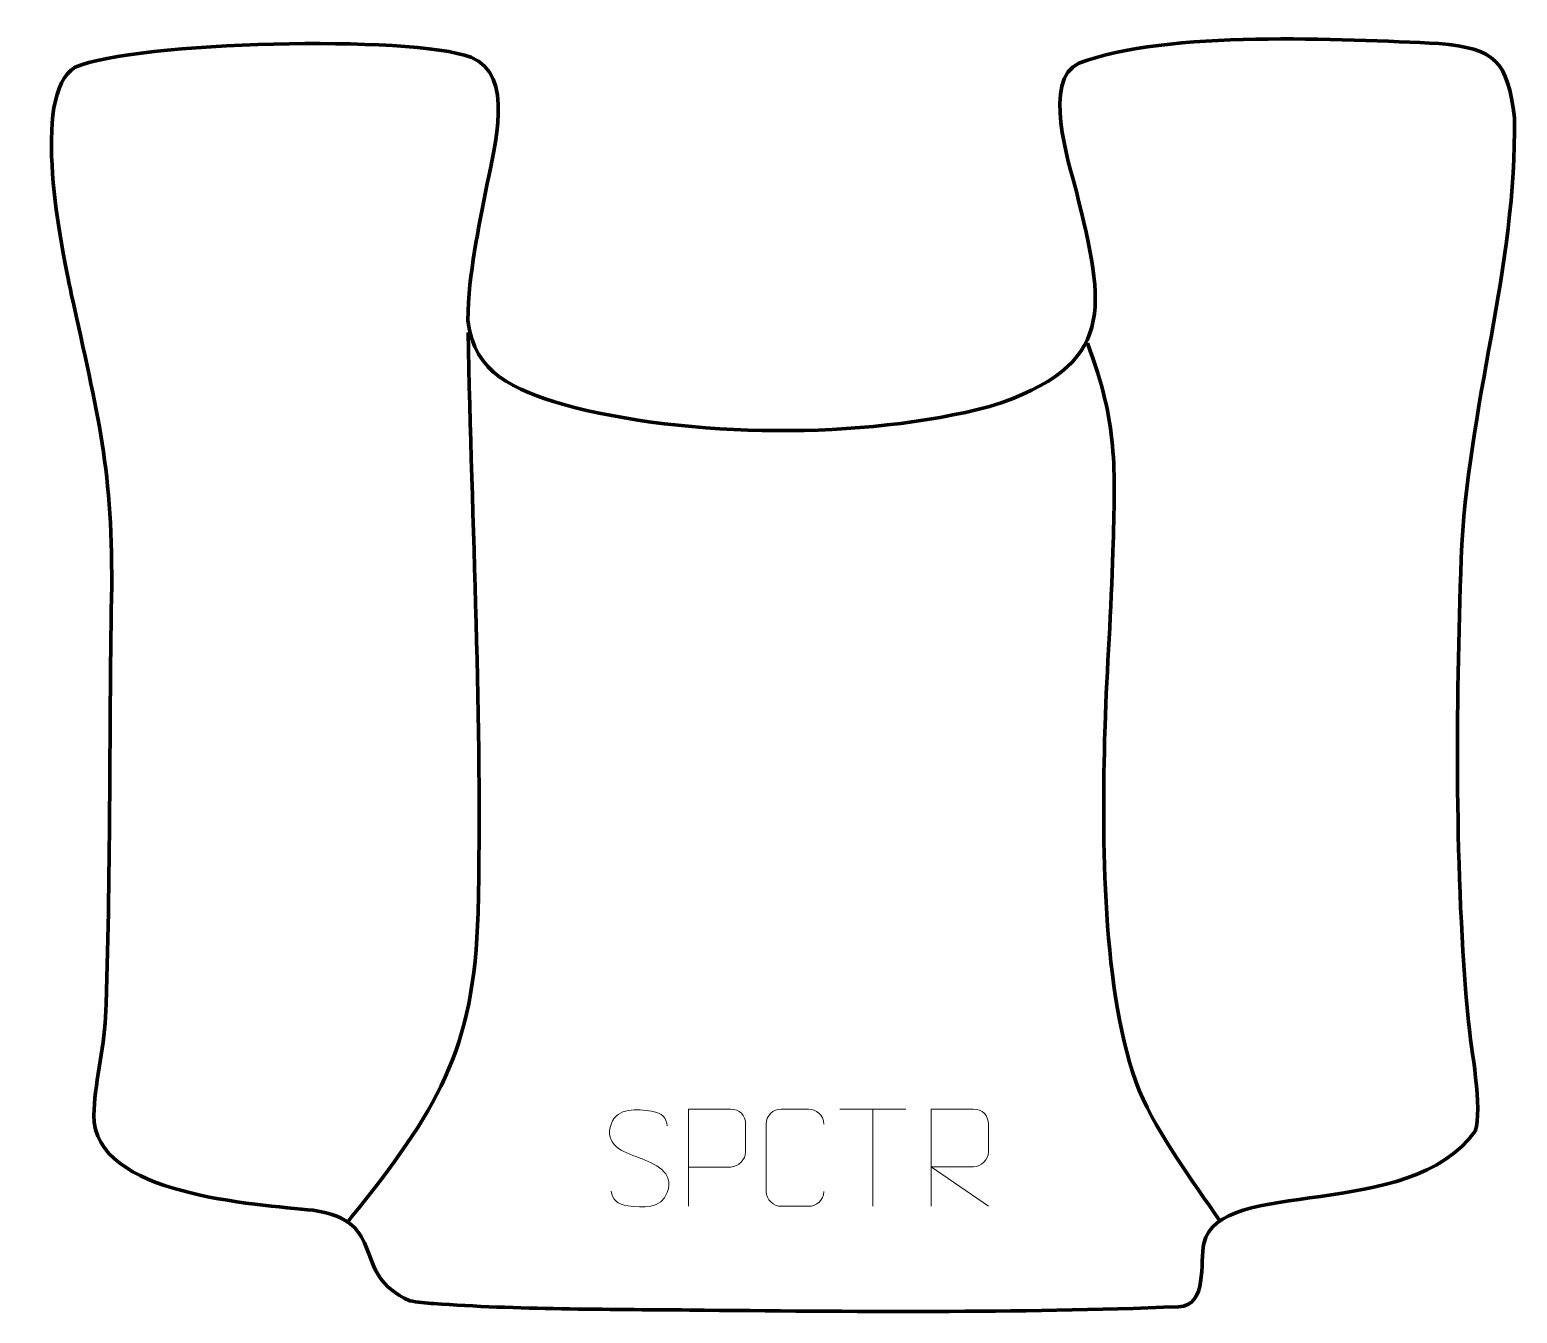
# Model space of a CAD drawing. Header units: millimetres. Extents: x -436 to -54, y 354 to 683.
import ezdxf

# ---------------------------------------------------------------- set-up
doc = ezdxf.new("R2010")
doc.units = ezdxf.units.MM
doc.header["$MEASUREMENT"] = 0
doc.layers.add('layer 2', color=7, linetype='Continuous')
doc.layers.add('layer 3', color=7, linetype='Continuous')

msp = doc.modelspace()

# ---------------------------------------------------------------- linework, layer by layer
at = {"layer": 'layer 2', "color": 140, "lineweight": 158}
for points, knots in [([(-323.9029, 605.6102), (-322.9794, 556.333), (-320.1403, 505.6905), (-321.3471, 456.5563), (-321.3471, 456.5563), (-322.22, 421.0148), (-332.1664, 405.5181), (-353.713, 378.5488), (-353.713, 378.5488), (-353.713, 378.5488), (-354.8169, 377.1707), (-354.8169, 377.1707)], [0, 0, 0, 0, 0.25, 0.25, 0.25, 0.25, 0.5, 0.5, 0.5, 0.5, 1, 1, 1, 1]), ([(-164.8088, 602.8112), (-157.0217, 581.9088), (-157.6891, 571.3279), (-158.2835, 549.3465), (-158.2835, 549.3465), (-158.6878, 534.3931), (-159.8347, 519.4617), (-160.3212, 504.4994), (-160.3212, 504.4994), (-160.3212, 504.4994), (-160.3636, 503.0276), (-160.3636, 503.0276), (-160.3636, 503.0276), (-161.0709, 476.588), (-161.2552, 435.4503), (-151.5492, 410.8965), (-151.5492, 410.8965), (-146.4344, 399.1628), (-138.0622, 388.0254), (-130.8442, 377.454)], [0, 0, 0, 0, 0.16666667, 0.16666667, 0.16666667, 0.16666667, 0.33333333, 0.33333333, 0.33333333, 0.33333333, 0.5, 0.5, 0.5, 0.5, 0.66666667, 0.66666667, 0.66666667, 0.66666667, 1, 1, 1, 1])]:
    msp.add_open_spline(points, degree=3, knots=knots, dxfattribs=at)
at = {"layer": 'layer 3', "color": 242, "lineweight": 158}
msp.add_open_spline([(-323.9701, 608.7006), (-322.357, 594.7884), (-311.7772, 590.9494), (-299.6812, 587.1323), (-299.6812, 587.1323), (-267.2117, 578.3401), (-222.4912, 578.0854), (-189.9463, 586.5473), (-189.9463, 586.5473), (-156.9697, 597.1281), (-160.3777, 612.0597), (-167.6744, 641.7913), (-167.6744, 641.7913), (-169.6437, 649.2546), (-176.5466, 670.4988), (-167.0143, 674.7309), (-167.0143, 674.7309), (-144.4531, 683.3225), (-99.4205, 680.8887), (-74.6007, 679.798), (-74.6007, 679.798), (-60.0671, 678.4953), (-56.9501, 675.3267), (-55.189, 660.6917), (-55.189, 660.6917), (-54.4525, 622.6393), (-67.3621, 586.2459), (-68.8393, 547.5072), (-68.8393, 547.5072), (-70.1632, 509.0462), (-70.5965, 466.8387), (-66.9909, 428.5861), (-66.9909, 428.5861), (-66.3344, 422.0928), (-63.2945, 406.1088), (-65.27, 400.4633), (-65.27, 400.4633), (-82.1785, 376.8777), (-131.1279, 389.0309), (-134.9165, 371.6756), (-134.9165, 371.6756), (-135.9918, 366.75), (-133.9093, 355.7077), (-141.4568, 355.401), (-141.4568, 355.401), (-182.743, 353.7229), (-225.7124, 354.1441), (-267.0565, 354.5403), (-267.0565, 354.5403), (-288.2591, 354.7435), (-311.6044, 354.6716), (-332.6855, 356.2012), (-332.6855, 356.2012), (-334.5382, 356.3356), (-337.0709, 356.4929), (-338.8658, 356.9433), (-338.8658, 356.9433), (-354.6815, 363.8621), (-343.9522, 377.3399), (-363.7126, 380.1703), (-363.7126, 380.1703), (-378.3044, 381.7306), (-420.175, 383.899), (-419.994, 404.5555), (-419.994, 404.5555), (-419.9273, 412.1619), (-417.3799, 421.2654), (-416.9951, 429.7988), (-416.9951, 429.7988), (-415.6154, 465.4353), (-416.126, 501.6496), (-415.4595, 537.4291), (-415.4595, 537.4291), (-414.9297, 570.3344), (-418.9893, 584.206), (-425.7954, 615.5489), (-425.7954, 615.5489), (-428.2626, 627.0537), (-436.4653, 666.6942), (-424.8342, 673.7019), (-424.8342, 673.7019), (-409.2574, 680.3324), (-338.448, 682.0499), (-323.1864, 676.2673), (-323.1864, 676.2673), (-311.7714, 671.9419), (-317.2068, 653.0153), (-318.9695, 643.8726), (-318.9695, 643.8726), (-321.3218, 631.6715), (-323.6962, 621.2778), (-323.9701, 608.7006)], degree=3, knots=[0, 0, 0, 0, 0.04166667, 0.04166667, 0.04166667, 0.04166667, 0.08333333, 0.08333333, 0.08333333, 0.08333333, 0.125, 0.125, 0.125, 0.125, 0.16666667, 0.16666667, 0.16666667, 0.16666667, 0.20833333, 0.20833333, 0.20833333, 0.20833333, 0.25, 0.25, 0.25, 0.25, 0.29166667, 0.29166667, 0.29166667, 0.29166667, 0.33333333, 0.33333333, 0.33333333, 0.33333333, 0.375, 0.375, 0.375, 0.375, 0.41666667, 0.41666667, 0.41666667, 0.41666667, 0.45833333, 0.45833333, 0.45833333, 0.45833333, 0.5, 0.5, 0.5, 0.5, 0.54166667, 0.54166667, 0.54166667, 0.54166667, 0.58333333, 0.58333333, 0.58333333, 0.58333333, 0.625, 0.625, 0.625, 0.625, 0.66666667, 0.66666667, 0.66666667, 0.66666667, 0.70833333, 0.70833333, 0.70833333, 0.70833333, 0.75, 0.75, 0.75, 0.75, 0.79166667, 0.79166667, 0.79166667, 0.79166667, 0.83333333, 0.83333333, 0.83333333, 0.83333333, 0.875, 0.875, 0.875, 0.875, 0.91666667, 0.91666667, 0.91666667, 0.91666667, 1, 1, 1, 1], dxfattribs=at)
at = {"layer": 'layer 3', "color": 250, "lineweight": 9}
for points, knots in [([(-279.9458, 393.6638), (-284.1941, 395.1342), (-289.1022, 396.93), (-287.0971, 402.4503), (-287.0971, 402.4503), (-285.5936, 406.5902), (-280.38, 406.2017), (-276.7764, 405.6006), (-276.7764, 405.6006), (-273.9158, 405.1234), (-273.0511, 403.9102), (-272.7405, 401.8261)], [0, 0, 0, 0, 0.25, 0.25, 0.25, 0.25, 0.5, 0.5, 0.5, 0.5, 1, 1, 1, 1]), ([(-267.2779, 381.187), (-267.2779, 381.187), (-267.2779, 406.1406), (-267.2779, 406.1406), (-267.2779, 406.1406), (-263.6829, 406.1406), (-260.0876, 406.1406), (-256.4922, 406.1406), (-256.4922, 406.1406), (-254.167, 406.1027), (-252.6096, 404.6126), (-252.6138, 402.2465), (-252.6138, 402.2465), (-252.6142, 400.2108), (-252.6142, 397.1515), (-252.6138, 395.1155), (-252.6138, 395.1155), (-252.6203, 393.2401), (-254.4325, 391.2982), (-256.4421, 391.2791), (-256.4421, 391.2791), (-256.4421, 391.2791), (-267.2779, 391.2791), (-267.2779, 391.2791)], [0, 0, 0, 0, 0.14285714, 0.14285714, 0.14285714, 0.14285714, 0.28571429, 0.28571429, 0.28571429, 0.28571429, 0.42857143, 0.42857143, 0.42857143, 0.42857143, 0.57142857, 0.57142857, 0.57142857, 0.57142857, 0.71428571, 0.71428571, 0.71428571, 0.71428571, 1, 1, 1, 1]), ([(-232.5228, 385.0048), (-232.6626, 382.6814), (-234.3398, 381.2018), (-236.4875, 381.191), (-236.4875, 381.191), (-238.8194, 381.1914), (-241.1513, 381.1914), (-243.4828, 381.191), (-243.4828, 381.191), (-245.4078, 381.0856), (-247.3799, 382.9701), (-247.3687, 384.9874), (-247.3687, 384.9874), (-247.3683, 390.7575), (-247.3683, 396.5272), (-247.3687, 402.2965), (-247.3687, 402.2965), (-247.3645, 404.4346), (-245.6178, 406.1538), (-243.4654, 406.1403), (-243.4654, 406.1403), (-241.1397, 406.1403), (-238.8136, 406.1403), (-236.4875, 406.1403), (-236.4875, 406.1403), (-234.5409, 406.1758), (-232.5495, 404.6843), (-232.5228, 402.2467)], [0, 0, 0, 0, 0.125, 0.125, 0.125, 0.125, 0.25, 0.25, 0.25, 0.25, 0.375, 0.375, 0.375, 0.375, 0.5, 0.5, 0.5, 0.5, 0.625, 0.625, 0.625, 0.625, 0.75, 0.75, 0.75, 0.75, 1, 1, 1, 1]), ([(-204.931, 381.1871), (-204.931, 381.1871), (-204.931, 406.1406), (-204.931, 406.1406), (-204.931, 406.1406), (-201.3362, 406.1406), (-197.7407, 406.1406), (-194.1455, 406.1406), (-194.1455, 406.1406), (-191.8202, 406.1029), (-190.2629, 404.6129), (-190.267, 402.2465), (-190.267, 402.2465), (-190.2674, 400.211), (-190.2674, 397.1516), (-190.267, 395.1156), (-190.267, 395.1156), (-190.2735, 393.2401), (-192.0858, 391.2983), (-194.0953, 391.2792), (-194.0953, 391.2792), (-194.0953, 391.2792), (-204.931, 391.2792), (-204.931, 391.2792), (-204.931, 391.2792), (-204.931, 391.2792), (-190.2763, 381.1871), (-190.2763, 381.1871)], [0, 0, 0, 0, 0.125, 0.125, 0.125, 0.125, 0.25, 0.25, 0.25, 0.25, 0.375, 0.375, 0.375, 0.375, 0.5, 0.5, 0.5, 0.5, 0.625, 0.625, 0.625, 0.625, 0.75, 0.75, 0.75, 0.75, 1, 1, 1, 1]), ([(-279.9458, 393.6637), (-275.9272, 392.017), (-270.8977, 390.1287), (-272.7317, 384.7684), (-272.7317, 384.7684), (-274.1915, 380.502), (-279.1023, 380.7587), (-282.8284, 381.3134), (-282.8284, 381.3134), (-285.5784, 381.7232), (-286.7993, 382.9367), (-287.1773, 385.0489)], [0, 0, 0, 0, 0.25, 0.25, 0.25, 0.25, 0.5, 0.5, 0.5, 0.5, 1, 1, 1, 1])]:
    msp.add_open_spline(points, degree=3, knots=knots, dxfattribs=at)
for points in [[(-228.4394, 406.1171), (-228.4394, 406.1171), (-211.4522, 406.1171), (-211.4522, 406.1171)], [(-219.9456, 381.1871), (-219.9456, 381.1871), (-219.9456, 406.1406), (-219.9456, 406.1406)]]:
    msp.add_open_spline(points, degree=3, dxfattribs=at)

doc.saveas('drawing.dxf')
